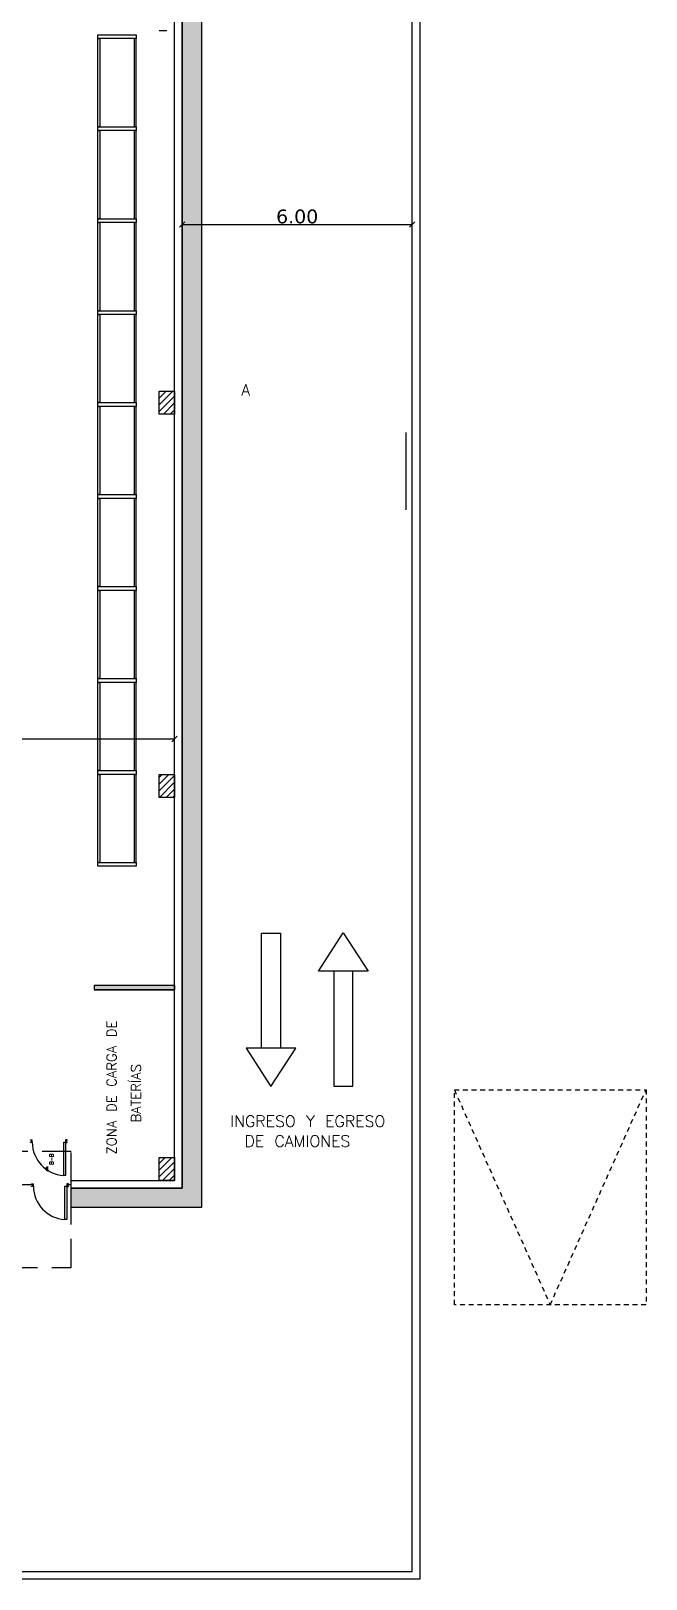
# Model space of a CAD drawing. Header units: millimetres. Extents: x 403 to 619, y 594 to 709.
# Drawn here: x 489.23 to 505.28, y 594.22 to 634.62 of the extents above; entities that cross this region are included whole.
import ezdxf

# ---------------------------------------------------------------- set-up
doc = ezdxf.new("R2010")
doc.units = ezdxf.units.MM
doc.linetypes.add('AM_ISO08W050x2', pattern=[9, 6, -0.75, 1.5, -0.75])
doc.linetypes.add('HIDDEN2', pattern=[0.1875, 0.125, -0.0625])
for name, color, linetype in [('BASTIDOR', 5, 'Continuous'), ('Carpinterias', 5, 'Continuous'), ('Cortina Frigorífica', 252, 'Continuous'), ('COTAS', 6, 'Continuous'), ('Durlock', 30, 'Continuous'), ('Hatch', 252, 'Continuous'), ('LARGUERO', 30, 'Continuous'), ('Lìnea de corte', 5, 'AM_ISO08W050x2'), ('PROYECCIONES', 252, 'HIDDEN2'), ('Rejas', 3, 'Continuous')]:
    doc.layers.add(name, color=color, linetype=linetype)
doc.styles.add('ARIAL', font='verdana.ttf')
doc.styles.get("Standard").update_dxf_attribs({"font": 'txt.shx'})
doc.dimstyles.new('200', dxfattribs={"dimscale": 0.2, "dimtxt": 1.8, "dimasz": 0.7, "dimexe": 0, "dimexo": 0.1, "dimgap": 0.08, "dimtad": 1, "dimzin": 5, "dimdsep": 46, "dimtxsty": 'ARIAL', "dimblk": 'OBLIQUE', "dimcen": -0.2, "dimdle": 0.05, "dimclrd": 1, "dimclre": 252, "dimclrt": 1, "dimadec": 3, "dimazin": 0, "dimtfac": 1, "dimtix": 1, "dimtmove": 2, "dimatfit": 3, "dimldrblk": 'NONE', "dimfxl": 0, "dimtolj": 1, "dimtzin": 5, "dimlwd": -1, "dimarcsym": 0})

# ---------------------------------------------------------------- blocks, each defined once
blk = doc.blocks.new('A$C3E6B7836')
h = blk.add_hatch()
h.set_pattern_fill('ANSI31', color=256, style=0)
h.set_pattern_definition([(45, (-13.37838, -34.88476), (-0.08838835, 0.08838835), [])])
h.paths.add_polyline_path([(-0.2, -0.3), (-0.2, 0.3), (0.2, 0.3), (0.2, -0.3)])
blk.add_lwpolyline([(-0.2, -0.3), (-0.2, 0.3), (0.2, 0.3), (0.2, -0.3), (-0.2, -0.3)])
blk = doc.blocks.new('A$C258F5DB7')
at = {"color": 1}
for points in [[(-0.9, 0), (-0.93, 0), (-0.93, 0.01), (-0.89, 0.01), (-0.89, -0.06), (-0.93, -0.06), (-0.93, -0.05), (-0.9, -0.05), (-0.9, 0)], [(0, 0), (0.03, 0), (0.03, 0.01), (-0.01, 0.01), (-0.01, -0.06), (0.03, -0.06), (0.03, -0.05), (0, -0.05), (0, 0)], [(-0.01, -0.05), (-0.01, -0.92), (-0.06, -0.92), (-0.06, -0.05), (-0.01, -0.05)]]:
    blk.add_lwpolyline(points, dxfattribs=at)
blk.add_arc((-0.01, -0.05), 0.871, 180, 266.7108, dxfattribs=at)
blk = doc.blocks.new('A$C040676C0')
at = {"color": 253}
for points in [[(0, -3), (0, 0), (0.5, 0), (0.5, -3), (0, -3)], [(-0.4, -3), (0.25, -4), (0.9, -3), (-0.4, -3)]]:
    blk.add_lwpolyline(points, dxfattribs=at)
blk = doc.blocks.new('_OBLIQUE')
at = {"color": 0, "linetype": 'ByBlock', "ltscale": 0.05}
blk.add_line((-0.5, -0.5), (0.5, 0.5), dxfattribs=at)
blk = doc.blocks.new('*D44')
at = {"layer": 'COTAS', "color": 1}
blk.add_line((472.886214, 616.143364), (492.986214, 616.143364), dxfattribs=at)
at = {"layer": 'COTAS', "color": 252, "lineweight": -2}
for p, q in [((472.896214, 615.240915), (472.896214, 616.143364)), ((492.976214, 615.240915), (492.976214, 616.143364))]:
    blk.add_line(p, q, dxfattribs=at)
at = {"layer": 'Defpoints', "color": 0}
for p in [(492.976214, 616.143364), (472.896214, 615.220915), (492.976214, 615.220915)]:
    blk.add_point(p, dxfattribs=at)
at = {"layer": 'COTAS', "color": 1, "xscale": 0.14, "yscale": 0.14, "zscale": 0.14, "rotation": 180}
blk.add_blockref('_OBLIQUE', (472.896214, 616.143364), dxfattribs=at)
at = {"layer": 'COTAS', "color": 1, "xscale": 0.14, "yscale": 0.14, "zscale": 0.14}
blk.add_blockref('_OBLIQUE', (492.976214, 616.143364), dxfattribs=at)
at = {"layer": 'COTAS', "color": 1, "insert": (482.936214, 616.347644), "char_height": 0.36, "attachment_point": 5, "style": 'ARIAL'}
blk.add_mtext('\\A1;20.08', dxfattribs=at)
blk = doc.blocks.new('_None')
blk = doc.blocks.new('*D86')
at = {"layer": 'COTAS', "color": 1}
blk.add_line((493.166214, 629.57361), (499.186214, 629.57361), dxfattribs=at)
at = {"layer": 'COTAS', "color": 252, "lineweight": -2}
for p, q in [((493.176214, 629.59361), (493.176214, 629.57361)), ((499.176214, 629.59361), (499.176214, 629.57361))]:
    blk.add_line(p, q, dxfattribs=at)
at = {"layer": 'Defpoints', "color": 0}
for p in [(493.176214, 629.57361), (499.176214, 629.57361), (499.176214, 629.57361)]:
    blk.add_point(p, dxfattribs=at)
at = {"layer": 'COTAS', "color": 1, "xscale": 0.14, "yscale": 0.14, "zscale": 0.14, "rotation": 180}
blk.add_blockref('_OBLIQUE', (493.176214, 629.57361), dxfattribs=at)
at = {"layer": 'COTAS', "color": 1, "xscale": 0.14, "yscale": 0.14, "zscale": 0.14}
blk.add_blockref('_OBLIQUE', (499.176214, 629.57361), dxfattribs=at)
at = {"layer": 'COTAS', "color": 1, "insert": (496.176214, 629.77717), "char_height": 0.36, "attachment_point": 5, "style": 'ARIAL'}
blk.add_mtext('\\A1;6.00', dxfattribs=at)

msp = doc.modelspace()

# ---------------------------------------------------------------- hatches: boundary and pattern name
at = {"layer": 'Hatch'}
h = msp.add_hatch(color=256, dxfattribs=at)
h.dxf.hatch_style = 1
h.paths.add_polyline_path([(490.276214, 603.920915), (490.276214, 604.420915), (493.176214, 604.420915), (493.176214, 672.520915), (490.559903, 672.520915), (490.559903, 673.020915), (493.676214, 673.020915), (493.676214, 603.920915)])
at = {"layer": 'Lìnea de corte'}
h = msp.add_hatch(color=256, dxfattribs=at)
h.dxf.hatch_style = 1
h.paths.add_polyline_path([(489.601534, 604.925198), (489.659988, 604.865778), (489.659988, 604.984619)])
at = {"layer": 'Rejas'}
h = msp.add_hatch(color=252, dxfattribs=at)
h.dxf.hatch_style = 1
h.paths.add_polyline_path([(490.876214, 609.71713), (492.976214, 609.71713), (492.976214, 609.59713), (490.876214, 609.59713)])

# ---------------------------------------------------------------- linework, layer by layer
at = {"color": 2}
for p, q in [((499.376214, 693.333486), (499.376214, 594.220915)), ((499.176214, 594.420915), (499.176214, 692.990915)), ((409.276214, 594.420915), (499.176214, 594.420915)), ((499.376214, 594.220915), (409.076214, 594.220915))]:
    msp.add_line(p, q, dxfattribs=at)
at = {"color": 1}
msp.add_line((492.776214, 634.620915), (492.576214, 634.620915), dxfattribs=at)
for p, q in [((485.276214, 604.520915), (489.286214, 604.520915)), ((490.166214, 604.520915), (490.276214, 604.520915))]:
    msp.add_line(p, q)
for points in [[(490.559903, 673.020915), (493.676214, 673.020915), (493.676214, 603.920915), (490.276214, 603.920915), (490.276214, 604.420915)], [(490.276214, 603.920915), (490.276214, 604.420915), (493.176214, 604.420915), (493.176214, 672.520915), (490.559903, 672.520915), (490.559903, 673.020915), (493.676214, 673.020915), (493.676214, 603.920915), (490.276214, 603.920915), (490.276214, 604.420915)], [(493.176214, 672.520915), (493.176214, 604.420915), (490.276214, 604.420915), (490.276214, 604.620915), (492.976214, 604.620915), (492.976214, 672.320915)]]:
    msp.add_lwpolyline(points)
at = {"layer": 'BASTIDOR'}
for points in [[(491.976214, 634.520915), (491.976214, 634.420915), (490.976214, 634.420915), (490.976214, 634.520915)], [(491.976214, 632.120915), (491.976214, 632.020915), (490.976214, 632.020915), (490.976214, 632.120915)], [(491.976214, 629.720915), (491.976214, 629.620915), (490.976214, 629.620915), (490.976214, 629.720915)], [(491.976214, 627.320915), (491.976214, 627.220915), (490.976214, 627.220915), (490.976214, 627.320915)], [(491.976214, 624.920915), (491.976214, 624.820915), (490.976214, 624.820915), (490.976214, 624.920915)], [(491.976214, 622.520915), (491.976214, 622.420915), (490.976214, 622.420915), (490.976214, 622.520915)], [(491.976214, 620.120915), (491.976214, 620.020915), (490.976214, 620.020915), (490.976214, 620.120915)], [(491.976214, 617.720915), (491.976214, 617.620915), (490.976214, 617.620915), (490.976214, 617.720915)], [(491.976214, 615.320915), (491.976214, 615.220915), (490.976214, 615.220915), (490.976214, 615.320915)], [(491.976214, 612.920915), (491.976214, 612.820915), (490.976214, 612.820915), (490.976214, 612.920915)]]:
    msp.add_lwpolyline(points, close=True, dxfattribs=at)
at = {"layer": 'Carpinterias'}
msp.add_line((499.006734, 624.144475), (499.006734, 622.12263), dxfattribs=at)
at = {"layer": 'Carpinterias', "color": 1, "linetype": 'HIDDEN2', "ltscale": 6}
msp.add_lwpolyline([(490.276214, 605.381891), (485.276214, 605.381891), (485.276214, 602.350446), (490.276214, 602.350446)], close=True, dxfattribs=at)
at = {"layer": 'Cortina Frigorífica', "const_width": 0.0001}
msp.add_lwpolyline([(487.876214, 609.660773), (490.876214, 609.660773), (490.876214, 609.635773), (487.876214, 609.635773)], close=True, dxfattribs=at)
at = {"layer": 'Durlock'}
for p, q in [((490.876214, 609.71713), (490.876214, 609.59713)), ((490.876214, 609.59713), (492.976214, 609.59713))]:
    msp.add_line(p, q, dxfattribs=at)
msp.add_lwpolyline([(490.876214, 609.71713), (492.976214, 609.71713), (492.976214, 609.59713), (490.876214, 609.59713)], dxfattribs=at)
at = {"layer": 'LARGUERO'}
for points in [[(491.026214, 634.420915), (491.026214, 632.120915), (490.976214, 632.120915), (490.976214, 634.420915)], [(491.926214, 634.420915), (491.926214, 632.120915), (491.976214, 632.120915), (491.976214, 634.420915)], [(491.026214, 632.020915), (491.026214, 629.720915), (490.976214, 629.720915), (490.976214, 632.020915)], [(491.926214, 632.020915), (491.926214, 629.720915), (491.976214, 629.720915), (491.976214, 632.020915)], [(491.026214, 629.620915), (491.026214, 627.320915), (490.976214, 627.320915), (490.976214, 629.620915)], [(491.926214, 629.620915), (491.926214, 627.320915), (491.976214, 627.320915), (491.976214, 629.620915)], [(491.026214, 627.220915), (491.026214, 624.920915), (490.976214, 624.920915), (490.976214, 627.220915)], [(491.926214, 627.220915), (491.926214, 624.920915), (491.976214, 624.920915), (491.976214, 627.220915)], [(491.026214, 624.820915), (491.026214, 622.520915), (490.976214, 622.520915), (490.976214, 624.820915)], [(491.926214, 624.820915), (491.926214, 622.520915), (491.976214, 622.520915), (491.976214, 624.820915)], [(491.026214, 622.420915), (491.026214, 620.120915), (490.976214, 620.120915), (490.976214, 622.420915)], [(491.926214, 622.420915), (491.926214, 620.120915), (491.976214, 620.120915), (491.976214, 622.420915)], [(491.026214, 620.020915), (491.026214, 617.720915), (490.976214, 617.720915), (490.976214, 620.020915)], [(491.926214, 620.020915), (491.926214, 617.720915), (491.976214, 617.720915), (491.976214, 620.020915)], [(491.026214, 617.620915), (491.026214, 615.320915), (490.976214, 615.320915), (490.976214, 617.620915)], [(491.926214, 617.620915), (491.926214, 615.320915), (491.976214, 615.320915), (491.976214, 617.620915)], [(491.026214, 615.220915), (491.026214, 612.920915), (490.976214, 612.920915), (490.976214, 615.220915)], [(491.926214, 615.220915), (491.926214, 612.920915), (491.976214, 612.920915), (491.976214, 615.220915)]]:
    msp.add_lwpolyline(points, close=True, dxfattribs=at)
at = {"layer": 'Lìnea de corte'}
for points in [[(489.659988, 604.984619), (489.601534, 604.925198)], [(489.601534, 604.925198), (489.659988, 604.865778)], [(489.659988, 604.984619), (489.659988, 604.865778)]]:
    msp.add_lwpolyline(points, dxfattribs=at)
at = {"layer": 'PROYECCIONES'}
msp.add_lwpolyline([(500.276214, 606.987501), (505.276214, 606.987501), (505.276214, 601.379514), (500.276214, 601.379514)], close=True, dxfattribs=at)
msp.add_lwpolyline([(500.276214, 606.987501), (502.776214, 601.379514), (505.276214, 606.987501)], dxfattribs=at)
at = {"layer": 'Rejas', "const_width": 0.0015}
for points in [[(490.176214, 605.670915), (490.326214, 605.670915), (490.326214, 604.620915)], [(490.176214, 605.670915), (490.176214, 605.620915)], [(490.176214, 605.620915), (490.276214, 605.620915), (490.276214, 604.620915)]]:
    msp.add_lwpolyline(points, dxfattribs=at)

# ---------------------------------------------------------------- block references
for name, p in [('A$C3E6B7836', (492.776214, 624.920915)), ('A$C3E6B7836', (492.776214, 614.920915)), ('A$C040676C0', (495.242201, 611.073143)), ('A$C3E6B7836', (492.776214, 604.920915))]:
    msp.add_blockref(name, p)
at = {"xscale": -1, "rotation": 180}
msp.add_blockref('A$C040676C0', (497.128594, 607.086375), dxfattribs=at)
at = {"color": 7}
for p in [(490.146214, 605.670915), (490.176214, 604.520915)]:
    msp.add_blockref('A$C258F5DB7', p, dxfattribs=at)

# ---------------------------------------------------------------- texts
for s, p in [('A', (494.717436, 625.104669)), ('INGRESO Y EGRESO ', (494.428377, 606.018522)), ('DE CAMIONES', (494.80192, 605.499387))]:
    msp.add_text(s, height=0.3).set_placement(p)
for s, p in [('ZONA DE CARGA DE', (491.46117, 605.299359)), ('BATERÍAS', (492.097536, 606.136704))]:
    msp.add_text(s, height=0.252, rotation=90).set_placement(p)
at = {"insert": (489.71861, 605.033462), "char_height": 0.1, "attachment_point": 1, "rotation": 90}
msp.add_mtext_dynamic_manual_height_columns('B-B', width=2.844434, gutter_width=12.5, heights=[0], dxfattribs=at)

# ---------------------------------------------------------------- dimensions: what is measured, and where the dimension line sits
at = {"layer": 'COTAS'}
for base, p1, p2, picture, middle in [((499.176214, 629.57361), (493.176214, 629.57361), (499.176214, 629.57361), '*D86', (496.176214, 629.77717)), ((492.976214, 616.143364), (472.896214, 615.220915), (492.976214, 615.220915), '*D44', (482.936214, 616.347644))]:
    dim = msp.add_linear_dim(base=base, p1=p1, p2=p2, dimstyle='200', dxfattribs=at)
    dim.commit()
    dim.dimension.update_dxf_attribs({"geometry": picture, "text_midpoint": middle})

doc.saveas('drawing.dxf')
